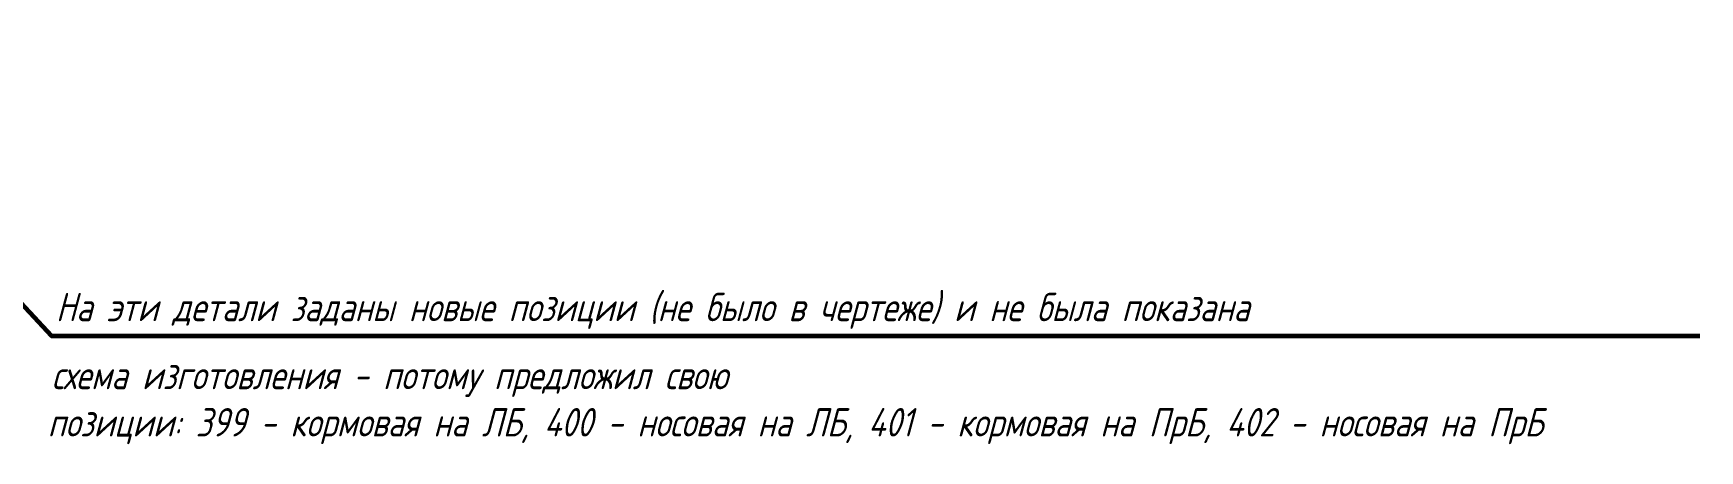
# Model space of a CAD drawing. Header units: millimetres. Extents: x -37162 to -34074, y -458 to 2979.
# Drawn here: x -34484.1 to -34074, y -215.3 to -112.5 of the extents above; entities that cross this region are included whole.
import ezdxf

# ---------------------------------------------------------------- set-up
doc = ezdxf.new("R2010")
doc.units = ezdxf.units.MM
doc.styles.add('ГОСТ', font='ГОСТ тип А.ttf', dxfattribs={"oblique": 15})

msp = doc.modelspace()

# ---------------------------------------------------------------- texts
at = {"layer": 'Defpoints', "color": 2, "lineweight": 60, "char_height": 7, "attachment_point": 7, "style": 'ГОСТ', "bg_fill": 2}
for s, insert in [('На эти детали заданы новые позиции (не было в чертеже) и не была показана', (-34478.567, -185.302)), ('схема изготовления - потому предложил свою', (-34479.574, -202.058))]:
    msp.add_mtext(s, dxfattribs=dict(at, insert=insert))

# ---------------------------------------------------------------- next in the draw order: linework, layer by layer
at = {"layer": 'Defpoints', "color": 2, "lineweight": 60}
msp.add_lwpolyline([(-34074.017, -187.061), (-34479.546, -187.061), (-34548.956, -112.508)], dxfattribs=at)

# ---------------------------------------------------------------- next in the draw order: texts
at = {"layer": 'Defpoints', "color": 2, "lineweight": 60, "insert": (-34480.573, -213.683), "char_height": 7, "attachment_point": 7, "style": 'ГОСТ', "bg_fill": 2}
msp.add_mtext('позиции: 399 - кормовая на ЛБ, 400 - носовая на ЛБ, 401 - кормовая на ПрБ, 402 - носовая на ПрБ', dxfattribs=at)

doc.saveas('drawing.dxf')
